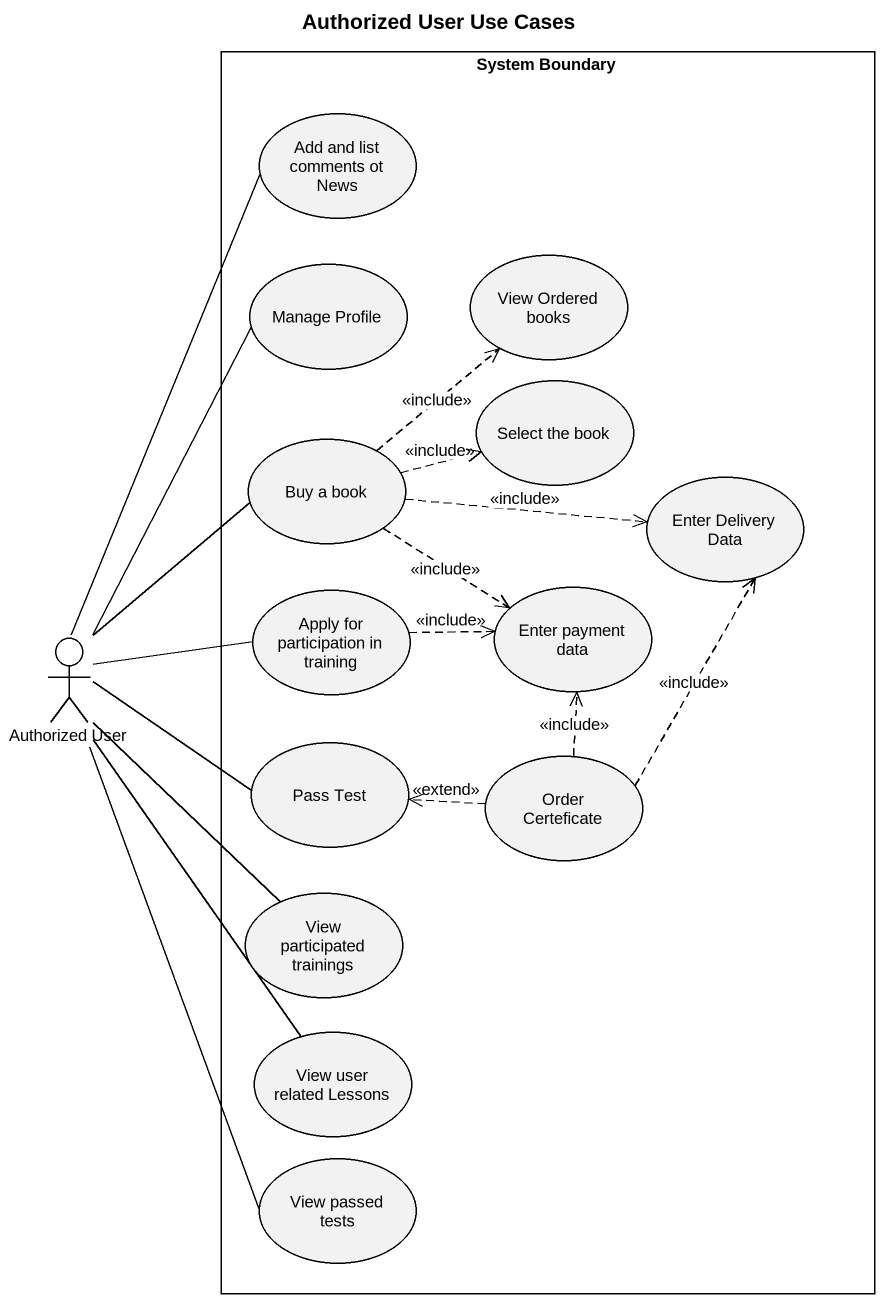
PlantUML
@startuml
title Authorized User Use Cases
rectangle "System Boundary" as System_Boundary {
  usecase "Add and list comments ot News" as Add_and_list_comments_ot
  usecase "Manage Profile" as Manage_Profile
  usecase "View Ordered books" as View_Ordered_books
  usecase "Select the book" as Select_the_book
  usecase "Buy a book" as Buy_a_book
  usecase "Enter Delivery Data" as Enter_Delivery_Data
  usecase "Apply for participation in training" as Apply_for_participation_in
  usecase "Enter payment data" as Enter_payment_data
  usecase "Pass Test" as Pass_Test
  usecase "Order Certeficate" as Order_Certeficate
  usecase "View participated trainings" as View_participated_trainings
  usecase "View user related Lessons" as View_user_related_Lessons
  usecase "View passed tests" as View_passed_tests
}
actor "Authorized User" as Authorized_User
Buy_a_book .up.> View_Ordered_books : <<include>>
Buy_a_book .right.> Select_the_book : <<include>>
Buy_a_book .right.> Enter_Delivery_Data : <<include>>
Buy_a_book -- Authorized_User
Buy_a_book ..> Enter_payment_data : <<include>>
Authorized_User -up- Add_and_list_comments_ot
Authorized_User -up- Manage_Profile
Apply_for_participation_in -left- Authorized_User
Apply_for_participation_in .right.> Enter_payment_data : <<include>>
Pass_Test -left- Authorized_User
Order_Certeficate .up.> Enter_Delivery_Data : <<include>>
Order_Certeficate .up.> Enter_payment_data : <<include>>
Order_Certeficate .left.> Pass_Test : <<extend>>
View_participated_trainings -up- Authorized_User
View_user_related_Lessons -up- Authorized_User
View_passed_tests -up- Authorized_User
@enduml
